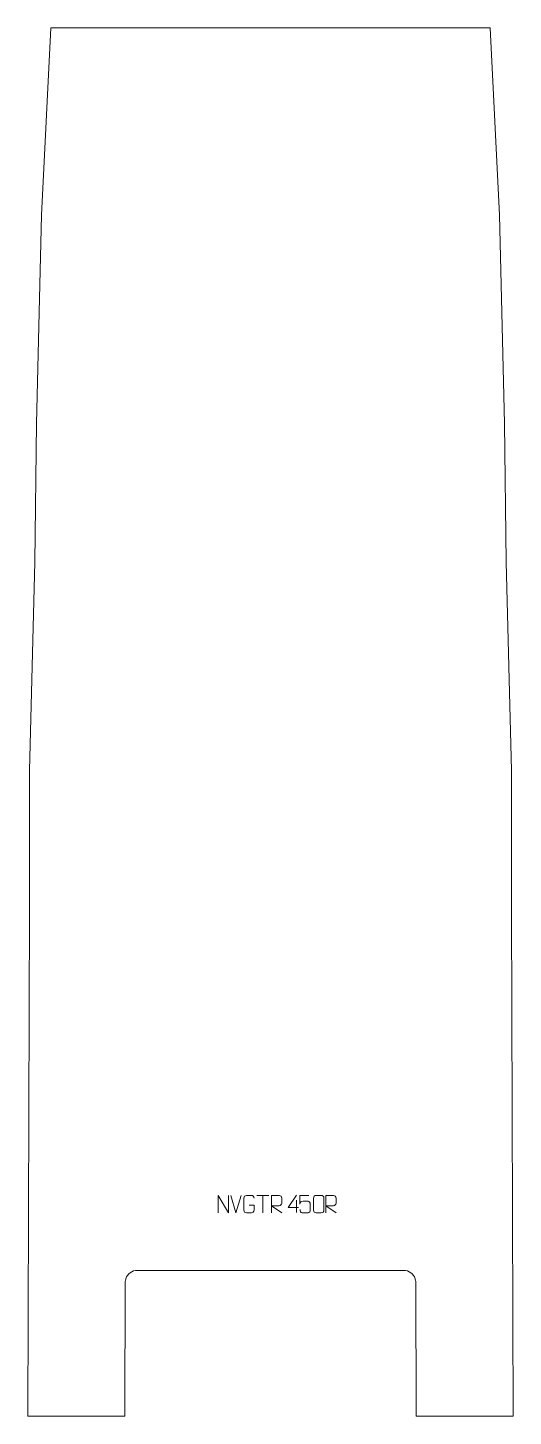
# Model space of a CAD drawing. Header units: millimetres. Extents: x -350 to 350, y -1334 to 666.
import ezdxf

# ---------------------------------------------------------------- set-up
doc = ezdxf.new("R2010")
doc.units = ezdxf.units.MM
doc.header["$MEASUREMENT"] = 0
doc.layers.add('layer 1', color=7, linetype='Continuous')

msp = doc.modelspace()

# ---------------------------------------------------------------- linework, layer by layer
at = {"layer": 'layer 1', "color": 242, "lineweight": 9}
msp.add_open_spline([(194.7265, -1124.1762), (194.7265, -1124.1762), (193.9302, -1124.1035), (193.9302, -1124.1035), (193.9302, -1124.1035), (193.9302, -1124.1035), (-193.9311, -1124.1035), (-193.9311, -1124.1035), (-193.9311, -1124.1035), (-193.9311, -1124.1035), (-194.7265, -1124.1762), (-194.7265, -1124.1762), (-194.7265, -1124.1762), (-194.7265, -1124.1762), (-197.3768, -1124.8367), (-197.3768, -1124.8367), (-197.3768, -1124.8367), (-197.3768, -1124.8367), (-199.8949, -1125.8969), (-199.8949, -1125.8969), (-199.8949, -1125.8969), (-199.8949, -1125.8969), (-202.2194, -1127.3309), (-202.2194, -1127.3309), (-202.2194, -1127.3309), (-202.2194, -1127.3309), (-204.2976, -1129.1036), (-204.2976, -1129.1036), (-204.2976, -1129.1036), (-204.2976, -1129.1036), (-206.078, -1131.1752), (-206.078, -1131.1752), (-206.078, -1131.1752), (-206.078, -1131.1752), (-207.5193, -1133.4954), (-207.5193, -1133.4954), (-207.5193, -1133.4954), (-207.5193, -1133.4954), (-208.5884, -1136.009), (-208.5884, -1136.009), (-208.5884, -1136.009), (-208.5884, -1136.009), (-209.2576, -1138.6574), (-209.2576, -1138.6574), (-209.2576, -1138.6574), (-209.2576, -1138.6574), (-209.3324, -1139.4527), (-209.3324, -1139.4527), (-209.3324, -1139.4527), (-209.3324, -1139.4527), (-209.9993, -1334.1032), (-209.9993, -1334.1032), (-209.9993, -1334.1032), (-209.9993, -1334.1032), (-349.9995, -1334.1032), (-349.9995, -1334.1032), (-349.9995, -1334.1032), (-349.9995, -1334.1032), (-347.4998, -604.1032), (-347.4998, -604.1032), (-347.4998, -604.1032), (-347.4998, -604.1032), (-347.4998, -404.103), (-347.4998, -404.103), (-347.4998, -404.103), (-347.4998, -404.103), (-340.0004, -104.1035), (-340.0004, -104.1035), (-340.0004, -104.1035), (-340.0004, -104.1035), (-337.4998, 95.8967), (-337.4998, 95.8967), (-337.4998, 95.8967), (-337.4998, 95.8967), (-330.0001, 395.8962), (-330.0001, 395.8962), (-330.0001, 395.8962), (-330.0001, 395.8962), (-316.5, 665.8962), (-316.5, 665.8962), (-316.5, 665.8962), (-316.5, 665.8962), (316.5, 665.8962), (316.5, 665.8962), (316.5, 665.8962), (316.5, 665.8962), (329.9992, 395.8962), (329.9992, 395.8962), (329.9992, 395.8962), (329.9992, 395.8962), (337.4998, 95.8967), (337.4998, 95.8967), (337.4998, 95.8967), (337.4998, 95.8967), (339.9995, -104.1035), (339.9995, -104.1035), (339.9995, -104.1035), (339.9995, -104.1035), (347.5001, -404.103), (347.5001, -404.103), (347.5001, -404.103), (347.5001, -404.103), (347.5001, -604.1032), (347.5001, -604.1032), (347.5001, -604.1032), (347.5001, -604.1032), (349.9995, -1334.1032), (349.9995, -1334.1032), (349.9995, -1334.1032), (349.9995, -1334.1032), (209.9984, -1334.1032), (209.9984, -1334.1032), (209.9984, -1334.1032), (209.9984, -1334.1032), (209.3327, -1139.4527), (209.3327, -1139.4527), (209.3327, -1139.4527), (209.3327, -1139.4527), (209.2576, -1138.6574), (209.2576, -1138.6574), (209.2576, -1138.6574), (209.2576, -1138.6574), (208.5875, -1136.009), (208.5875, -1136.009), (208.5875, -1136.009), (208.5875, -1136.009), (207.5184, -1133.4954), (207.5184, -1133.4954), (207.5184, -1133.4954), (207.5184, -1133.4954), (206.077, -1131.1752), (206.077, -1131.1752), (206.077, -1131.1752), (206.077, -1131.1752), (204.2967, -1129.1036), (204.2967, -1129.1036), (204.2967, -1129.1036), (204.2967, -1129.1036), (202.2197, -1127.3309), (202.2197, -1127.3309), (202.2197, -1127.3309), (202.2197, -1127.3309), (199.894, -1125.8969), (199.894, -1125.8969), (199.894, -1125.8969), (199.894, -1125.8969), (197.3761, -1124.8367), (197.3761, -1124.8367), (197.3761, -1124.8367), (197.3761, -1124.8367), (194.7265, -1124.1762), (194.7265, -1124.1762)], degree=3, knots=[0, 0, 0, 0, 0.025641026, 0.025641026, 0.025641026, 0.025641026, 0.051282051, 0.051282051, 0.051282051, 0.051282051, 0.076923077, 0.076923077, 0.076923077, 0.076923077, 0.102564103, 0.102564103, 0.102564103, 0.102564103, 0.128205128, 0.128205128, 0.128205128, 0.128205128, 0.153846154, 0.153846154, 0.153846154, 0.153846154, 0.179487179, 0.179487179, 0.179487179, 0.179487179, 0.205128205, 0.205128205, 0.205128205, 0.205128205, 0.230769231, 0.230769231, 0.230769231, 0.230769231, 0.256410256, 0.256410256, 0.256410256, 0.256410256, 0.282051282, 0.282051282, 0.282051282, 0.282051282, 0.307692308, 0.307692308, 0.307692308, 0.307692308, 0.333333333, 0.333333333, 0.333333333, 0.333333333, 0.358974359, 0.358974359, 0.358974359, 0.358974359, 0.384615385, 0.384615385, 0.384615385, 0.384615385, 0.41025641, 0.41025641, 0.41025641, 0.41025641, 0.435897436, 0.435897436, 0.435897436, 0.435897436, 0.461538462, 0.461538462, 0.461538462, 0.461538462, 0.487179487, 0.487179487, 0.487179487, 0.487179487, 0.512820513, 0.512820513, 0.512820513, 0.512820513, 0.538461538, 0.538461538, 0.538461538, 0.538461538, 0.564102564, 0.564102564, 0.564102564, 0.564102564, 0.58974359, 0.58974359, 0.58974359, 0.58974359, 0.615384615, 0.615384615, 0.615384615, 0.615384615, 0.641025641, 0.641025641, 0.641025641, 0.641025641, 0.666666667, 0.666666667, 0.666666667, 0.666666667, 0.692307692, 0.692307692, 0.692307692, 0.692307692, 0.717948718, 0.717948718, 0.717948718, 0.717948718, 0.743589744, 0.743589744, 0.743589744, 0.743589744, 0.769230769, 0.769230769, 0.769230769, 0.769230769, 0.794871795, 0.794871795, 0.794871795, 0.794871795, 0.820512821, 0.820512821, 0.820512821, 0.820512821, 0.846153846, 0.846153846, 0.846153846, 0.846153846, 0.871794872, 0.871794872, 0.871794872, 0.871794872, 0.897435897, 0.897435897, 0.897435897, 0.897435897, 0.923076923, 0.923076923, 0.923076923, 0.923076923, 0.948717949, 0.948717949, 0.948717949, 0.948717949, 1, 1, 1, 1], dxfattribs=at)
at = {"layer": 'layer 1', "color": 250, "lineweight": 9}
for points, knots in [([(-75.3998, -1041.0577), (-75.3998, -1041.0577), (-75.3998, -1016.1042), (-75.3998, -1016.1042), (-75.3998, -1016.1042), (-75.3998, -1016.1042), (-60.745, -1041.0577), (-60.745, -1041.0577), (-60.745, -1041.0577), (-60.745, -1041.0577), (-60.745, -1016.1042), (-60.745, -1016.1042)], [0, 0, 0, 0, 0.25, 0.25, 0.25, 0.25, 0.5, 0.5, 0.5, 0.5, 1, 1, 1, 1]), ([(-30.8175, -1030.072), (-30.8175, -1030.072), (-23.6494, -1030.072), (-23.6494, -1030.072), (-23.6494, -1030.072), (-23.6494, -1030.072), (-23.6494, -1037.2401), (-23.6494, -1037.2401), (-23.6494, -1037.2401), (-23.7891, -1039.5635), (-25.4663, -1041.0431), (-27.6141, -1041.0539), (-27.6141, -1041.0539), (-29.9459, -1041.0535), (-32.2779, -1041.0535), (-34.6094, -1041.0539), (-34.6094, -1041.0539), (-36.5343, -1041.1593), (-38.5065, -1039.2748), (-38.4953, -1037.2575), (-38.4953, -1037.2575), (-38.4949, -1031.4874), (-38.4949, -1025.7177), (-38.4953, -1019.9484), (-38.4953, -1019.9484), (-38.4911, -1017.8103), (-36.7443, -1016.0911), (-34.592, -1016.1045), (-34.592, -1016.1045), (-32.2663, -1016.1045), (-29.9402, -1016.1045), (-27.6141, -1016.1045), (-27.6141, -1016.1045), (-25.6674, -1016.0691), (-23.676, -1017.5606), (-23.6494, -1019.9983)], [0, 0, 0, 0, 0.1, 0.1, 0.1, 0.1, 0.2, 0.2, 0.2, 0.2, 0.3, 0.3, 0.3, 0.3, 0.4, 0.4, 0.4, 0.4, 0.5, 0.5, 0.5, 0.5, 0.6, 0.6, 0.6, 0.6, 0.7, 0.7, 0.7, 0.7, 0.8, 0.8, 0.8, 0.8, 1, 1, 1, 1]), ([(1.5956, -1041.0577), (1.5956, -1041.0577), (1.5956, -1016.1042), (1.5956, -1016.1042), (1.5956, -1016.1042), (5.1904, -1016.1042), (8.7859, -1016.1042), (12.3811, -1016.1042), (12.3811, -1016.1042), (14.7064, -1016.1419), (16.2637, -1017.6319), (16.2596, -1019.9983), (16.2596, -1019.9983), (16.2592, -1022.0338), (16.2592, -1025.0932), (16.2596, -1027.1292), (16.2596, -1027.1292), (16.2531, -1029.0047), (14.4408, -1030.9465), (12.4313, -1030.9656), (12.4313, -1030.9656), (12.4313, -1030.9656), (1.5956, -1030.9656), (1.5956, -1030.9656), (1.5956, -1030.9656), (1.5956, -1030.9656), (16.2503, -1041.0577), (16.2503, -1041.0577)], [0, 0, 0, 0, 0.125, 0.125, 0.125, 0.125, 0.25, 0.25, 0.25, 0.25, 0.375, 0.375, 0.375, 0.375, 0.5, 0.5, 0.5, 0.5, 0.625, 0.625, 0.625, 0.625, 0.75, 0.75, 0.75, 0.75, 1, 1, 1, 1]), ([(40.2329, -1033.5199), (40.2329, -1033.5199), (25.4112, -1033.5199), (25.4112, -1033.5199), (25.4112, -1033.5199), (25.4112, -1033.5199), (37.2888, -1015.4494), (37.2888, -1015.4494)], [0, 0, 0, 0, 0.333333333, 0.333333333, 0.333333333, 0.333333333, 1, 1, 1, 1]), ([(55.3404, -1016.1161), (55.3404, -1016.1161), (42.4887, -1016.1161), (42.4887, -1016.1161), (42.4887, -1016.1161), (42.489, -1020.3467), (42.489, -1024.5776), (42.4887, -1028.8088), (42.4887, -1028.8088), (42.4884, -1025.4987), (44.1194, -1024.4269), (46.9314, -1024.3664), (46.9314, -1024.3664), (49.371, -1024.3661), (51.8105, -1024.3661), (54.2497, -1024.3664), (54.2497, -1024.3664), (55.8995, -1024.3596), (57.3744, -1026.7401), (57.4029, -1028.8088), (57.4029, -1028.8088), (57.4026, -1031.3961), (57.4026, -1033.9837), (57.4029, -1036.5714), (57.4029, -1036.5714), (57.4491, -1038.5308), (55.9497, -1040.9671), (54.3238, -1041.0256), (54.3238, -1041.0256), (52.3673, -1041.0253), (47.4723, -1041.0253), (45.5153, -1041.0256), (45.5153, -1041.0256), (43.6698, -1041.0344), (42.5627, -1039.0696), (42.5419, -1036.5185)], [0, 0, 0, 0, 0.1, 0.1, 0.1, 0.1, 0.2, 0.2, 0.2, 0.2, 0.3, 0.3, 0.3, 0.3, 0.4, 0.4, 0.4, 0.4, 0.5, 0.5, 0.5, 0.5, 0.6, 0.6, 0.6, 0.6, 0.7, 0.7, 0.7, 0.7, 0.8, 0.8, 0.8, 0.8, 1, 1, 1, 1]), ([(65.9144, -1016.0347), (68.2811, -1016.0347), (70.6482, -1016.0347), (73.0153, -1016.0347), (73.0153, -1016.0347), (74.9963, -1015.9991), (77.0228, -1017.4938), (77.0499, -1019.9365), (77.0499, -1019.9365), (77.0495, -1025.6953), (77.0495, -1031.4546), (77.0499, -1037.2142), (77.0499, -1037.2142), (76.9077, -1039.5424), (75.2009, -1041.025), (73.0153, -1041.0359), (73.0153, -1041.0359), (70.6423, -1041.0355), (68.2693, -1041.0355), (65.8967, -1041.0359), (65.8967, -1041.0359), (63.9378, -1041.1415), (61.9309, -1039.2531), (61.9423, -1037.2316), (61.9423, -1037.2316), (61.9426, -1031.4495), (61.9426, -1025.6679), (61.9423, -1019.8866), (61.9423, -1019.8866), (61.9466, -1017.744), (63.7241, -1016.0212), (65.9144, -1016.0347)], [0, 0, 0, 0, 0.111111111, 0.111111111, 0.111111111, 0.111111111, 0.222222222, 0.222222222, 0.222222222, 0.222222222, 0.333333333, 0.333333333, 0.333333333, 0.333333333, 0.444444444, 0.444444444, 0.444444444, 0.444444444, 0.555555556, 0.555555556, 0.555555556, 0.555555556, 0.666666667, 0.666666667, 0.666666667, 0.666666667, 0.777777778, 0.777777778, 0.777777778, 0.777777778, 1, 1, 1, 1]), ([(65.9172, -1016.0497), (68.2833, -1016.0497), (70.6498, -1016.0497), (73.0163, -1016.0497), (73.0163, -1016.0497), (74.9968, -1016.0141), (77.0228, -1017.5084), (77.0499, -1019.9505), (77.0499, -1019.9505), (77.0495, -1025.7079), (77.0495, -1031.4657), (77.0499, -1037.2239), (77.0499, -1037.2239), (76.9078, -1039.5515), (75.2014, -1041.0338), (73.0163, -1041.0446), (73.0163, -1041.0446), (70.6439, -1041.0442), (68.2715, -1041.0442), (65.8995, -1041.0446), (65.8995, -1041.0446), (63.941, -1041.1502), (61.9346, -1039.2623), (61.946, -1037.2413), (61.946, -1037.2413), (61.9464, -1031.4607), (61.9464, -1025.6804), (61.946, -1019.9006), (61.946, -1019.9006), (61.9503, -1017.7586), (63.7274, -1016.0361), (65.9172, -1016.0497)], [0, 0, 0, 0, 0.111111111, 0.111111111, 0.111111111, 0.111111111, 0.222222222, 0.222222222, 0.222222222, 0.222222222, 0.333333333, 0.333333333, 0.333333333, 0.333333333, 0.444444444, 0.444444444, 0.444444444, 0.444444444, 0.555555556, 0.555555556, 0.555555556, 0.555555556, 0.666666667, 0.666666667, 0.666666667, 0.666666667, 0.777777778, 0.777777778, 0.777777778, 0.777777778, 1, 1, 1, 1]), ([(79.8178, -1041.0577), (79.8178, -1041.0577), (79.8178, -1016.1042), (79.8178, -1016.1042), (79.8178, -1016.1042), (83.4126, -1016.1042), (87.0081, -1016.1042), (90.6033, -1016.1042), (90.6033, -1016.1042), (92.9286, -1016.1419), (94.4859, -1017.6319), (94.4818, -1019.9983), (94.4818, -1019.9983), (94.4814, -1022.0338), (94.4814, -1025.0932), (94.4818, -1027.1292), (94.4818, -1027.1292), (94.4753, -1029.0047), (92.663, -1030.9465), (90.6535, -1030.9656), (90.6535, -1030.9656), (90.6535, -1030.9656), (79.8178, -1030.9656), (79.8178, -1030.9656), (79.8178, -1030.9656), (79.8178, -1030.9656), (94.4725, -1041.0577), (94.4725, -1041.0577)], [0, 0, 0, 0, 0.125, 0.125, 0.125, 0.125, 0.25, 0.25, 0.25, 0.25, 0.375, 0.375, 0.375, 0.375, 0.5, 0.5, 0.5, 0.5, 0.625, 0.625, 0.625, 0.625, 0.75, 0.75, 0.75, 0.75, 1, 1, 1, 1])]:
    msp.add_open_spline(points, degree=3, knots=knots, dxfattribs=at)
for points in [[(-49.745, -1041.0578), (-49.745, -1041.0578), (-57.0668, -1016.1042), (-57.0668, -1016.1042)], [(-42.4231, -1016.1042), (-42.4231, -1016.1042), (-49.7449, -1041.0578), (-49.7449, -1041.0578)], [(-19.566, -1016.1277), (-19.566, -1016.1277), (-2.5788, -1016.1277), (-2.5788, -1016.1277)], [(-11.0722, -1041.0577), (-11.0722, -1041.0577), (-11.0722, -1016.1042), (-11.0722, -1016.1042)], [(37.2888, -1022.7588), (37.2888, -1022.7588), (37.2888, -1040.4235), (37.2888, -1040.4235)]]:
    msp.add_open_spline(points, degree=3, dxfattribs=at)

doc.saveas('drawing.dxf')
